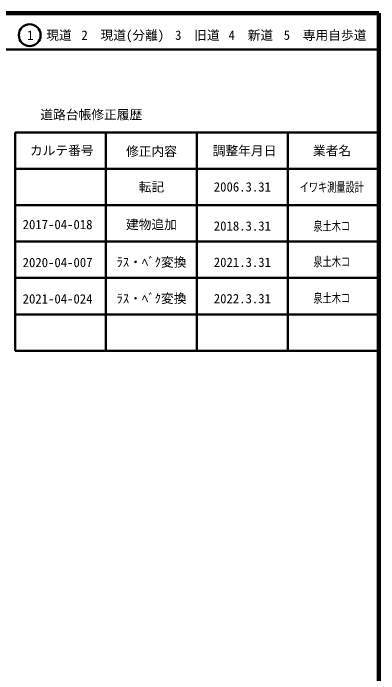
# Model space of a CAD drawing. Units: millimetres on the paper, enlarged 1000 times. Extents: x 40000 to 680000, y 20000 to 380000.
# Drawn here: x 579500 to 680000, y 198357 to 380000 of the extents above; entities that cross this region are included whole.
import ezdxf
from ezdxf.enums import TextEntityAlignment as Align

# ---------------------------------------------------------------- set-up
doc = ezdxf.new("R2010")
doc.units = ezdxf.units.MM
doc.header["$LTSCALE"] = 1000
for name, color, linetype, lineweight in [('M-TTL', 2, 'Continuous', 140), ('M-TTL-FRAM', 2, 'Continuous', 50), ('M-TTL-LINE', 7, 'Continuous', 50)]:
    doc.layers.add(name, color=color, linetype=linetype, lineweight=lineweight)
doc.layers.add('M-TTL-TXT', color=7, linetype='Continuous')
doc.styles.add('ＭＳ ゴシック', font='')
doc.styles.get('ＭＳ ゴシック').set_extended_font_data('MS Gothic')

msp = doc.modelspace()

# ---------------------------------------------------------------- linework, layer by layer
at = {"layer": 'M-TTL'}
for p, q in [((680000, 380000), (40000, 380000)), ((680000, 20000), (680000, 380000))]:
    msp.add_line(p, q, dxfattribs=at)
at = {"layer": 'M-TTL-FRAM'}
for p, q in [((580000, 347197), (580000, 287197)), ((580000, 347197), (680000, 347197)), ((580000, 287197), (680000, 287197))]:
    msp.add_line(p, q, dxfattribs=at)
at = {"layer": 'M-TTL-LINE'}
for p, q in [((40000, 370000), (680000, 370000)), ((605000, 347197), (605000, 287197)), ((630000, 347197), (630000, 287197)), ((655000, 347197), (655000, 287197)), ((580000, 337197), (680000, 337197)), ((580000, 327197), (680000, 327197)), ((580000, 317197), (680000, 317197)), ((580000, 307197), (680000, 307197)), ((580000, 297197), (680000, 297197))]:
    msp.add_line(p, q, dxfattribs=at)
msp.add_circle((584031, 373958), 3000, dxfattribs=at)

# ---------------------------------------------------------------- texts
at = {"layer": 'M-TTL-TXT', "style": 'ＭＳ ゴシック'}
for s, p in [('1\u3000現道', (589448, 373958)), ('2\u3000現道(分離)', (609619, 373958)), ('3\u3000旧道', (630121, 373958)), ('4\u3000新道', (644824, 373958)), ('5\u3000専用自歩道', (665228, 373958)), ('道路台帳修正履歴', (600968, 352113)), ('カルテ番号', (592839, 342277)), ('修正内容', (617509, 342023)), ('調整年月日', (643089, 342197)), ('業者名', (667134, 342197)), ('転記', (617500, 332245)), ('2006.3.31', (642500, 332245)), ('建物追加', (617500, 321902)), ('2017-04-018', (591695, 321902)), ('2018.3.31', (642500, 321492)), ('2020-04-007', (591695, 311457)), ('ﾗｽ・ﾍﾞｸ変換', (617500, 311565)), ('2021.3.31', (642500, 311521)), ('2021-04-024', (591695, 301457)), ('ﾗｽ・ﾍﾞｸ変換', (617500, 301565)), ('2022.3.31', (642500, 301521))]:
    msp.add_text(s, height=2566, dxfattribs=at).set_placement(p, align=Align.MIDDLE_CENTER)
at = {"layer": 'M-TTL-TXT', "style": 'ＭＳ ゴシック', "width": 0.7}
for s, p in [('イワキ測量設計', (667077, 332189)), ('泉土木コ', (667077, 321492)), ('泉土木コ', (667077, 311690)), ('泉土木コ', (667077, 301690))]:
    msp.add_text(s, height=2566, dxfattribs=at).set_placement(p, align=Align.MIDDLE_CENTER)

doc.saveas('drawing.dxf')
